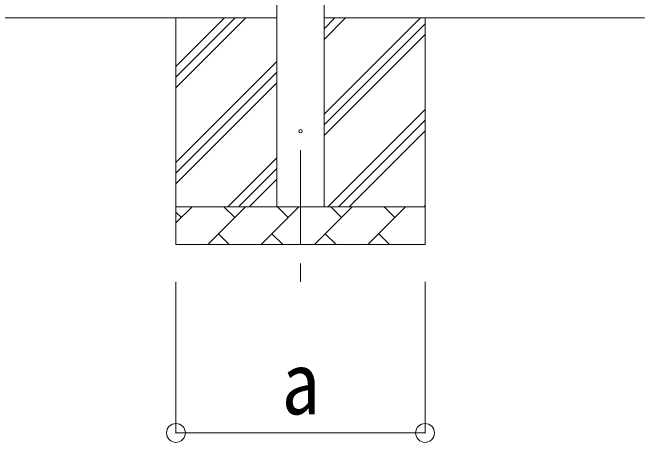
# Model space of a CAD drawing. Units: millimetres at full size, sheet at 1:50; details may follow other scales. Extents: x -14053 to 14053, y -9700 to 9700.
# Drawn here: x -5199 to -3526, y -5051 to -3913 of the extents above; entities that cross this region are included whole.
import ezdxf
from ezdxf.enums import TextEntityAlignment as Align

# ---------------------------------------------------------------- set-up
doc = ezdxf.new("R2010")
doc.units = ezdxf.units.MM
doc.header["$LTSCALE"] = 50
doc.header["$PDMODE"] = 32
doc.header["$PDSIZE"] = 50
doc.linetypes.add('CHAIN1', pattern=[8, 5, -1, 1, -1])
for name, color, linetype, lineweight in [('0-1_Defpoints', 7, 'CHAIN1', 9), ('0-2_TEXT1', 4, 'Continuous', 9), ('0-3_SHAPE', 7, 'Continuous', 9), ('0-8_TABLE1', 6, 'Continuous', 9)]:
    doc.layers.add(name, color=color, linetype=linetype, lineweight=lineweight)
doc.styles.add('ＭＳ ゴシック', font='')
doc.styles.get('ＭＳ ゴシック').set_extended_font_data('MS Gothic')

msp = doc.modelspace()

# ---------------------------------------------------------------- linework, layer by layer
at = {"layer": '0-1_Defpoints'}
msp.add_line((-4436.58, -4277.21), (-4436.58, -4626.21), dxfattribs=at)
at = {"layer": '0-2_TEXT1'}
for p, q in [((-4499.08, -4427.21), (-4499.08, -3879.59)), ((-4374.08, -3882.35), (-4374.08, -4427.21))]:
    msp.add_line(p, q, dxfattribs=at)
msp.add_circle((-4436.58, -4227.21), 4.5, dxfattribs=at)
at = {"layer": '0-3_SHAPE'}
for p, q in [((-12047.08, -3927.21), (-4499.08, -3927.21)), ((-4766.58, -3927.21), (-4766.58, -4527.21)), ((-4766.58, -4112.26), (-4581.53, -3927.21)), ((-4766.58, -4083.97), (-4609.82, -3927.21)), ((-4766.58, -4055.69), (-4638.1, -3927.21)), ((-4374.08, -4182.3), (-4118.99, -3927.21)), ((-4374.08, -3984.31), (-4316.98, -3927.21)), ((-4374.08, -3956.03), (-4345.26, -3927.21)), ((-4374.08, -3927.21), (-3525.51, -3927.21)), ((-4106.58, -3927.21), (-4106.58, -4527.21)), ((-4374.08, -4210.59), (-4106.58, -3943.09)), ((-4374.08, -4238.87), (-4106.58, -3971.37)), ((-4766.58, -4310.25), (-4499.08, -4042.75)), ((-4766.58, -4338.53), (-4499.08, -4071.03)), ((-4766.58, -4366.81), (-4499.08, -4099.31)), ((-4364.43, -4427.21), (-4106.58, -4169.36)), ((-4336.14, -4427.21), (-4106.58, -4197.65)), ((-4307.86, -4427.21), (-4106.58, -4225.93)), ((-4628.99, -4427.21), (-4499.08, -4297.3)), ((-4600.7, -4427.21), (-4499.08, -4325.59)), ((-4572.42, -4427.21), (-4499.08, -4353.87)), ((-4766.58, -4427.21), (-4106.58, -4427.21)), ((-4766.58, -4470.1), (-4723.69, -4427.21)), ((-4682.27, -4527.21), (-4582.27, -4427.21)), ((-4610.82, -4455.76), (-4639.38, -4427.21)), ((-4540.85, -4527.21), (-4440.85, -4427.21)), ((-4469.4, -4455.76), (-4497.96, -4427.21)), ((-4399.43, -4527.21), (-4299.43, -4427.21)), ((-4327.98, -4455.76), (-4356.53, -4427.21)), ((-4258.01, -4527.21), (-4158.01, -4427.21)), ((-4186.56, -4455.76), (-4215.11, -4427.21)), ((-4109.87, -4427.21), (-4106.58, -4423.92)), ((-4752.24, -4455.76), (-4766.58, -4441.42)), ((-4653.72, -4498.65), (-4625.16, -4527.21)), ((-4512.3, -4498.65), (-4483.74, -4527.21)), ((-4370.87, -4498.65), (-4342.32, -4527.21)), ((-4229.45, -4498.65), (-4200.9, -4527.21)), ((-4106.58, -4527.21), (-4766.58, -4527.21))]:
    msp.add_line(p, q, dxfattribs=at)
at = {"layer": '0-8_TABLE1'}
for p, q in [((-4766.58, -5026.21), (-4766.58, -4626.21)), ((-4106.58, -5026.21), (-4106.58, -4626.21)), ((-4766.58, -5026.21), (-4106.58, -5026.21))]:
    msp.add_line(p, q, dxfattribs=at)
for p in [(-4766.58, -5026.21), (-4106.58, -5026.21)]:
    msp.add_point(p, dxfattribs=at)

# ---------------------------------------------------------------- texts
at = {"layer": '0-8_TABLE1', "color": 7, "style": 'ＭＳ ゴシック', "width": 0.9}
msp.add_text('a', height=165, dxfattribs=at).set_placement((-4486.58, -5026.21), align=Align.BOTTOM_LEFT)

doc.saveas('drawing.dxf')
